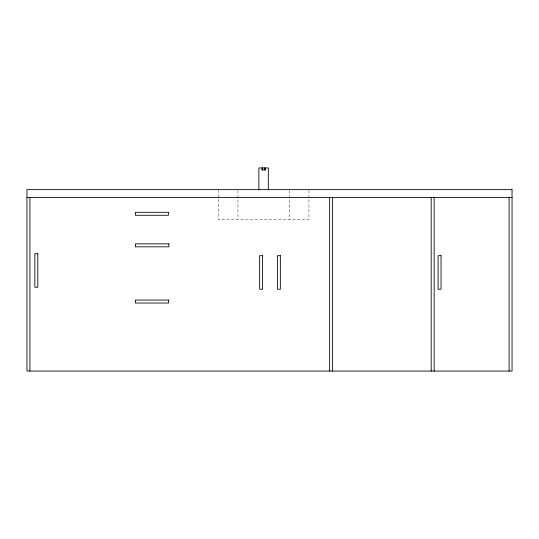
<?xml version="1.0" encoding="UTF-8"?>
<svg xmlns="http://www.w3.org/2000/svg" width="539" height="539" viewBox="0 0 539 539"><rect width="100%" height="100%" fill="white"/><g stroke="black" fill="none" stroke-linecap="round" stroke-linejoin="round"><path stroke-width="0.4" stroke-dasharray="2.69 2.02" d="M308.941 190.456L308.941 219.218L218.228 219.218L218.228 190.456M289.221 190.456L289.221 219.218M237.948 190.456L237.948 219.218"/><path stroke-width="0.81" d="M261.61 169.92L265.559 169.92M26.95 197.523L512.05 197.523M509.092 197.523L509.092 371.054M434.158 197.523L434.158 371.054M431.2 197.523L431.2 371.054M332.603 197.523L332.603 371.054M329.646 197.523L329.646 371.054M268.314 189.634L268.314 167.946L258.855 167.946L258.855 189.634M264.979 167.946L264.979 169.92M264.811 167.946L264.811 169.92M262.358 167.946L262.358 169.92M262.19 167.946L262.19 169.92M29.908 197.523L29.908 371.054M512.05 189.634L26.95 189.634L26.95 371.054L512.05 371.054L512.05 189.634M168.39 212.312L135.41 212.312L135.41 215.27L168.39 215.27L168.39 212.312M168.862 243.864L135.41 243.864L135.41 246.822L168.862 246.822L168.862 243.864M37.797 253.728L34.84 253.728L34.84 287.247L37.797 287.247L37.797 253.728M262.601 255.695L259.643 255.695L259.643 289.221L262.601 289.221L262.601 255.695M280.347 255.695L277.39 255.695L277.39 289.221L280.347 289.221L280.347 255.695M441.057 255.695L438.099 255.695L438.099 289.221L441.057 289.221L441.057 255.695M168.687 300.068L135.41 300.068L135.41 303.026L168.687 303.026L168.687 300.068"/></g></svg>
